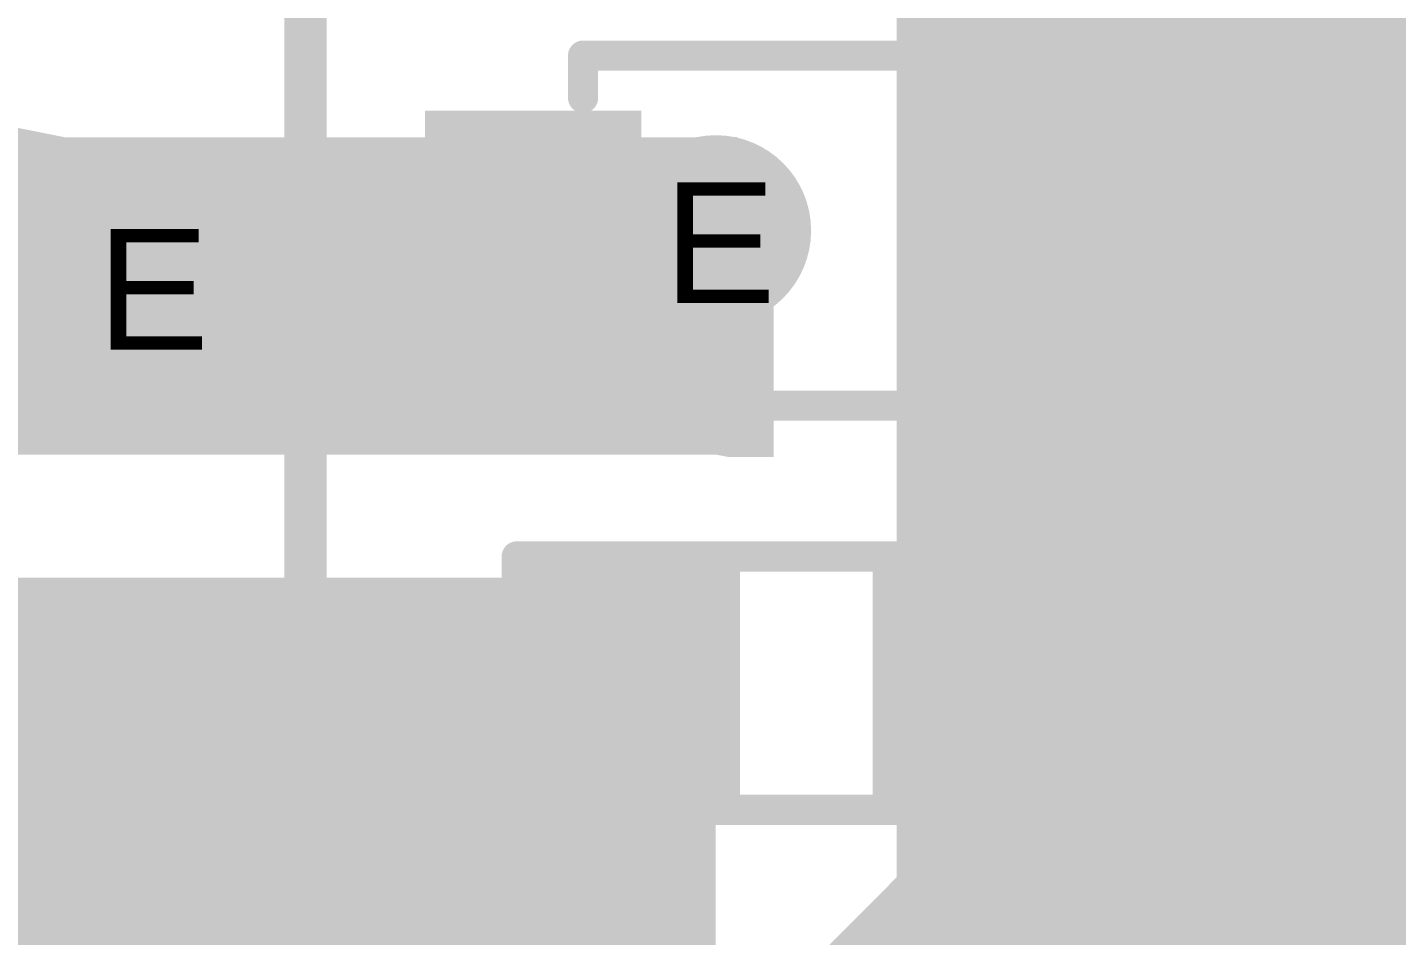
# Model space of a CAD drawing. Header units: inches. Extents: x 68 to 568, y 3 to 460.
# Drawn here: x 200.56 to 206.32, y 106.87 to 110.69 of the extents above; entities that cross this region are included whole.
import ezdxf

# ---------------------------------------------------------------- set-up
doc = ezdxf.new("R2010")
doc.units = ezdxf.units.IN
for name, color, linetype in [('Bottom Layer', 5, 'Continuous'), ('Bottom Solder', 6, 'Continuous'), ('Drill Drawing', 1, 'Continuous'), ('Layer 1', 16, 'Continuous'), ('Layer 2', 76, 'Continuous'), ('Top Layer', 1, 'Continuous'), ('Top Overlay', 2, 'Continuous'), ('Top Paste', 8, 'Continuous'), ('Top Solder', 216, 'Continuous'), ('Via Holes', 16, 'Continuous')]:
    doc.layers.add(name, color=color, linetype=linetype)
doc.styles.add('Arial', font='', dxfattribs={"height": 0.2})
doc.styles.get('Arial').set_extended_font_data('Arial')

# ---------------------------------------------------------------- blocks, each defined once
blk = doc.blocks.new('R___0603_262')
at = {"layer": 'Top Layer'}
for points in [[(-0.381, 0.4445), (-0.381, -0.4445), (-1.143, -0.4445), (-1.143, 0.4445)], [(1.143, 0.4445), (1.143, -0.4445), (0.381, -0.4445), (0.381, 0.4445)]]:
    blk.add_hatch(color=1, dxfattribs=at).paths.add_polyline_path(points)
at = {"layer": 'Top Paste'}
for points in [[(-0.381, 0.4445), (-0.381, -0.4445), (-1.143, -0.4445), (-1.143, 0.4445)], [(1.143, 0.4445), (1.143, -0.4445), (0.381, -0.4445), (0.381, 0.4445)]]:
    blk.add_hatch(color=8, dxfattribs=at).paths.add_polyline_path(points)
at = {"layer": 'Top Solder'}
for points in [[(-0.2794, 0.5461), (-0.2794, -0.5461), (-1.2446, -0.5461), (-1.2446, 0.5461)], [(1.2446, 0.5461), (1.2446, -0.5461), (0.2794, -0.5461), (0.2794, 0.5461)]]:
    blk.add_hatch(color=216, dxfattribs=at).paths.add_polyline_path(points)
at = {"layer": 'Top Overlay'}
for points in [[(-1.2192, -0.5334, 0.127, 0.127, 0), (-1.2192, 0.5334, 0.127, 0.127, 0)], [(-1.2192, 0.5334, 0.127, 0.127, 0), (1.2192, 0.5334, 0.127, 0.127, 0)], [(1.2192, -0.5334, 0.127, 0.127, 0), (1.2192, 0.5334, 0.127, 0.127, 0)], [(-1.2192, -0.5334, 0.127, 0.127, 0), (1.2192, -0.5334, 0.127, 0.127, 0)]]:
    blk.add_lwpolyline(points, format="xyseb", dxfattribs=at)
for points in [[(-1.25095, 0.5334, 0.0635, 0.0635, 1), (-1.18745, 0.5334, 0.0635, 0.0635, 1)], [(-1.25095, 0.5334, 0.0635, 0.0635, 1), (-1.18745, 0.5334, 0.0635, 0.0635, 1)], [(1.18745, 0.5334, 0.0635, 0.0635, 1), (1.25095, 0.5334, 0.0635, 0.0635, 1)], [(1.18745, 0.5334, 0.0635, 0.0635, 1), (1.25095, 0.5334, 0.0635, 0.0635, 1)], [(-1.25095, -0.5334, 0.0635, 0.0635, 1), (-1.18745, -0.5334, 0.0635, 0.0635, 1)], [(-1.25095, -0.5334, 0.0635, 0.0635, 1), (-1.18745, -0.5334, 0.0635, 0.0635, 1)], [(1.18745, -0.5334, 0.0635, 0.0635, 1), (1.25095, -0.5334, 0.0635, 0.0635, 1)], [(1.18745, -0.5334, 0.0635, 0.0635, 1), (1.25095, -0.5334, 0.0635, 0.0635, 1)]]:
    blk.add_lwpolyline(points, format="xyseb", close=True, dxfattribs=at)
blk = doc.blocks.new('SOD_323_285')
at = {"layer": 'Top Layer'}
for points in [[(-0.75, -0.45), (-1.55, -0.45), (-1.55, 0.45), (-0.75, 0.45)], [(1.55, -0.45), (0.75, -0.45), (0.75, 0.45), (1.55, 0.45)]]:
    blk.add_hatch(color=1, dxfattribs=at).paths.add_polyline_path(points)
at = {"layer": 'Top Overlay'}
for points in [[(-2.0073, 0.4826), (-0.9151, 0.4826), (-0.9151, 0.7874), (-2.0073, 0.7874)], [(-2.0073, -0.508), (-1.5755, -0.508), (-1.5755, 0.508), (-2.0073, 0.508)], [(-2.0073, -0.7874), (-0.9151, -0.7874), (-0.9151, -0.4826), (-2.0073, -0.4826)]]:
    blk.add_hatch(color=2, dxfattribs=at).paths.add_polyline_path(points)
at = {"layer": 'Top Paste'}
for points in [[(-0.75, -0.45), (-1.55, -0.45), (-1.55, 0.45), (-0.75, 0.45)], [(1.55, -0.45), (0.75, -0.45), (0.75, 0.45), (1.55, 0.45)]]:
    blk.add_hatch(color=8, dxfattribs=at).paths.add_polyline_path(points)
at = {"layer": 'Top Solder'}
for points in [[(-0.695, -0.505), (-1.605, -0.505), (-1.605, 0.505), (-0.695, 0.505)], [(1.605, -0.505), (0.695, -0.505), (0.695, 0.505), (1.605, 0.505)]]:
    blk.add_hatch(color=216, dxfattribs=at).paths.add_polyline_path(points)
at = {"layer": 'Top Overlay'}
for points in [[(0.9398, 0.7366, 0.127, 0.127, 0), (-0.9144, 0.7366, 0.127, 0.127, 0)], [(0.9398, 0.7366, 0.127, 0.127, 0), (0.9398, 0.5588, 0.127, 0.127, 0)], [(0.9398, -0.5588, 0.127, 0.127, 0), (0.9398, -0.7366, 0.127, 0.127, 0)], [(0.9398, -0.7366, 0.127, 0.127, 0), (-0.9144, -0.7366, 0.127, 0.127, 0)]]:
    blk.add_lwpolyline(points, format="xyseb", dxfattribs=at)
for points in [[(-0.9461, 0.7366, 0.0635, 0.0635, 1), (-0.8827, 0.7366, 0.0635, 0.0635, 1)], [(0.908, 0.7366, 0.0635, 0.0635, 1), (0.9715, 0.7366, 0.0635, 0.0635, 1)], [(0.908, 0.7366, 0.0635, 0.0635, 1), (0.9715, 0.7366, 0.0635, 0.0635, 1)], [(0.908, 0.5588, 0.0635, 0.0635, 1), (0.9715, 0.5588, 0.0635, 0.0635, 1)], [(0.908, -0.5588, 0.0635, 0.0635, 1), (0.9715, -0.5588, 0.0635, 0.0635, 1)], [(-0.9461, -0.7366, 0.0635, 0.0635, 1), (-0.8827, -0.7366, 0.0635, 0.0635, 1)], [(0.908, -0.7366, 0.0635, 0.0635, 1), (0.9715, -0.7366, 0.0635, 0.0635, 1)], [(0.908, -0.7366, 0.0635, 0.0635, 1), (0.9715, -0.7366, 0.0635, 0.0635, 1)]]:
    blk.add_lwpolyline(points, format="xyseb", close=True, dxfattribs=at)

msp = doc.modelspace()

# ---------------------------------------------------------------- hatches: boundary and pattern name
at = {"layer": 'Bottom Layer'}
h = msp.add_hatch(color=5, dxfattribs=at)
edge = h.paths.add_edge_path()
edge.add_arc((203.454, 109.8329), 0.3, 0, 360)
h = msp.add_hatch(color=5, dxfattribs=at)
edge = h.paths.add_edge_path()
edge.add_arc((201.0678, 109.6363), 0.3, 0, 360)
at = {"layer": 'Bottom Solder'}
h = msp.add_hatch(color=6, dxfattribs=at)
edge = h.paths.add_edge_path()
edge.add_arc((203.454, 109.8329), 0.4016, 0, 360)
h = msp.add_hatch(color=6, dxfattribs=at)
edge = h.paths.add_edge_path()
edge.add_arc((201.0678, 109.6363), 0.4016, 0, 360)
at = {"layer": 'Layer 1'}
h = msp.add_hatch(color=16, dxfattribs=at)
edge = h.paths.add_edge_path()
edge.add_arc((203.454, 109.8329), 0.3, 0, 360)
h = msp.add_hatch(color=16, dxfattribs=at)
edge = h.paths.add_edge_path()
edge.add_arc((201.0678, 109.6363), 0.3, 0, 360)
at = {"layer": 'Layer 2'}
h = msp.add_hatch(color=76, dxfattribs=at)
edge = h.paths.add_edge_path()
edge.add_arc((203.454, 109.8329), 0.3, 0, 360)
h = msp.add_hatch(color=76, dxfattribs=at)
edge = h.paths.add_edge_path()
edge.add_arc((201.0678, 109.6363), 0.3, 0, 360)
at = {"layer": 'Top Layer'}
for points in [[(204.216, 103.8603), (212.344, 103.8603), (212.344, 114.4245), (204.216, 114.4245)], [(204.216, 107.4834), (206.0702, 107.4834), (206.0702, 114.4245), (204.216, 114.4245)], [(200.5152, 110.2652), (200.7134, 110.2258), (203.5302, 110.2258), (203.541, 110.2279), (203.698, 110.099), (203.698, 108.8804), (203.504, 108.8804), (203.454, 108.8903), (197.3861, 108.8903), (197.1879, 108.8509), (197.1863, 108.8498), (196.9831, 108.9584), (196.9831, 110.2258), (200.1153, 110.2258), (200.3135, 110.2652), (200.4143, 110.3326)], [(197.3861, 105.6326), (203.454, 105.6326), (203.454, 108.3724), (197.3861, 108.3724)]]:
    msp.add_hatch(color=1, dxfattribs=at).paths.add_polyline_path(points)
h = msp.add_hatch(color=1, dxfattribs=at)
edge = h.paths.add_edge_path()
edge.add_arc((203.454, 109.8329), 0.3, 0, 360)
h = msp.add_hatch(color=1, dxfattribs=at)
edge = h.paths.add_edge_path()
edge.add_arc((201.0678, 109.6363), 0.3, 0, 360)
at = {"layer": 'Top Solder'}
h = msp.add_hatch(color=216, dxfattribs=at)
edge = h.paths.add_edge_path()
edge.add_arc((203.454, 109.8329), 0.4016, 0, 360)
h = msp.add_hatch(color=216, dxfattribs=at)
edge = h.paths.add_edge_path()
edge.add_arc((201.0678, 109.6363), 0.4016, 0, 360)
at = {"layer": 'Via Holes'}
h = msp.add_hatch(color=7, dxfattribs=at)
edge = h.paths.add_edge_path()
edge.add_arc((203.454, 109.8329), 0.15, 0, 360)
h = msp.add_hatch(color=7, dxfattribs=at)
edge = h.paths.add_edge_path()
edge.add_arc((201.0678, 109.6363), 0.15, 0, 360)

# ---------------------------------------------------------------- linework, layer by layer
at = {"layer": 'Bottom Layer'}
for points in [[(205.5708, 107.8998, 0.8, 0.8, 0), (205.5708, 111.9286, 0.8, 0.8, 0)], [(201.7412, 104.0702, 0.8, 0.8, 0), (205.5708, 107.8998, 0.8, 0.8, 0)]]:
    msp.add_lwpolyline(points, format="xyseb", dxfattribs=at)
msp.add_lwpolyline([(205.3708, 107.8998, 0.4, 0.4, 1), (205.7708, 107.8998, 0.4, 0.4, 1)], format="xyseb", close=True, dxfattribs=at)
msp.add_lwpolyline([(205.3708, 107.8998, 0.4, 0.4, 1), (205.7708, 107.8998, 0.4, 0.4, 1)], format="xyseb", close=True, dxfattribs=at)
at = {"layer": 'Top Overlay'}
msp.add_lwpolyline([(201.7266, 106.6105, 0.1778, 0.1778, 0), (201.7266, 111.7575, 0.1778, 0.1778, 0)], format="xyseb", dxfattribs=at)

# ---------------------------------------------------------------- block references
at = {"rotation": 180}
msp.add_blockref('SOD_323_285', (203.835, 109.8329), dxfattribs=at)
msp.add_blockref('R___0603_262', (203.835, 107.9279))

# ---------------------------------------------------------------- texts
at = {"layer": 'Drill Drawing', "style": 'Arial'}
for p in [(203.2339, 109.5282), (200.8477, 109.3316)]:
    msp.add_text('E', height=0.508, dxfattribs=at).set_placement(p)

doc.saveas('drawing.dxf')
